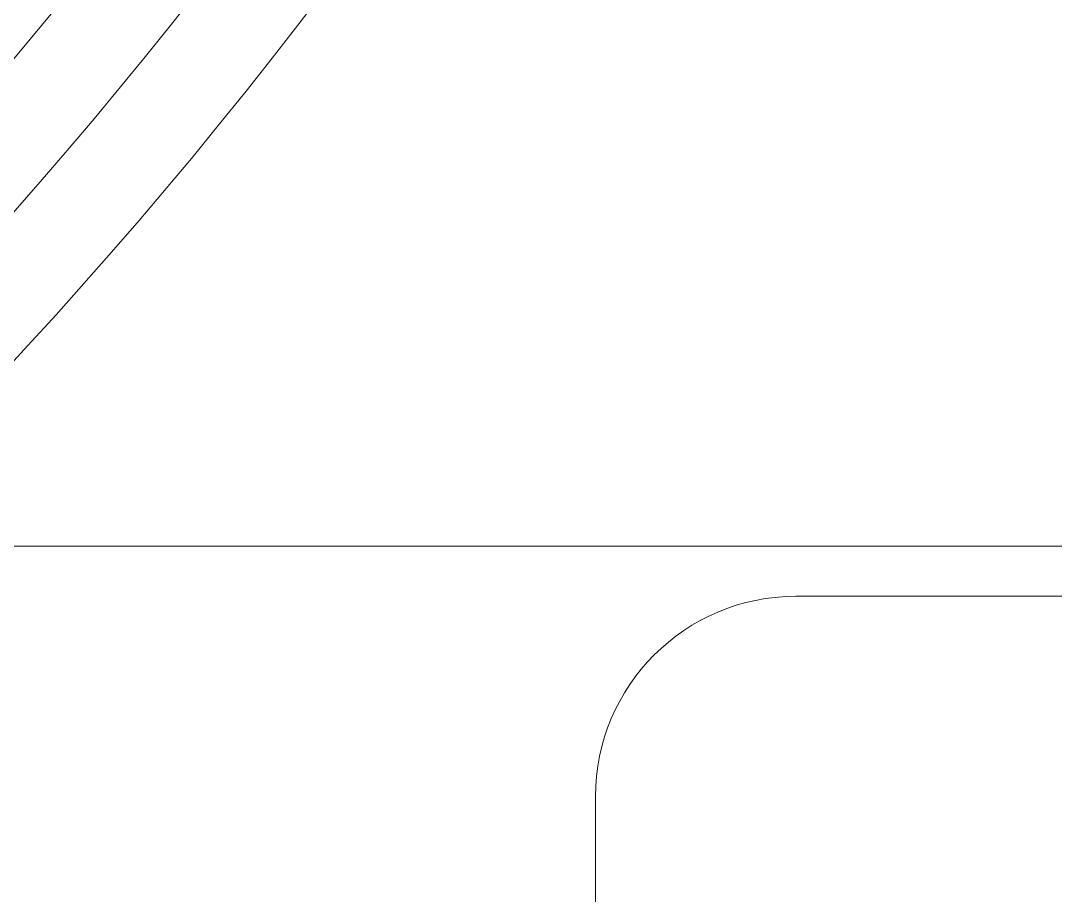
# Model space of a CAD drawing. Header units: millimetres. Extents: x 469 to 651, y 431 to 523.
# Drawn here: x 576.173 to 577.207, y 489.43 to 490.304 of the extents above; entities that cross this region are included whole.
import ezdxf

# ---------------------------------------------------------------- set-up
doc = ezdxf.new("R2010")
doc.units = ezdxf.units.MM

msp = doc.modelspace()

# ---------------------------------------------------------------- linework, layer by layer
at = {"color": 7, "linetype": 'Continuous', "lineweight": 15}
for p, q in [((576.1477, 489.7789), (577.5977, 489.7789)), ((578.3477, 489.7289), (576.9477, 489.7289)), ((576.7477, 488.7289), (576.7477, 489.5289))]:
    msp.add_line(p, q, dxfattribs=at)
for centre, radius, start, end in [((572.6477, 493.2289), 4.6, 193.8352, 349.3515), ((572.6477, 493.2289), 4.6, 193.8352, 349.3515), ((572.6477, 493.2289), 4.7, 205.1843, 334.8157), ((572.6477, 493.2289), 4.7, 205.1843, 334.8157), ((572.6477, 493.2289), 4.8, 205.9445, 334.0555), ((572.6477, 493.2289), 4.8, 205.9445, 334.0555), ((576.9477, 489.5289), 0.2, 90, 180), ((576.9477, 489.5289), 0.2, 90, 180)]:
    msp.add_arc(centre, radius, start, end, dxfattribs=at)

doc.saveas('drawing.dxf')
